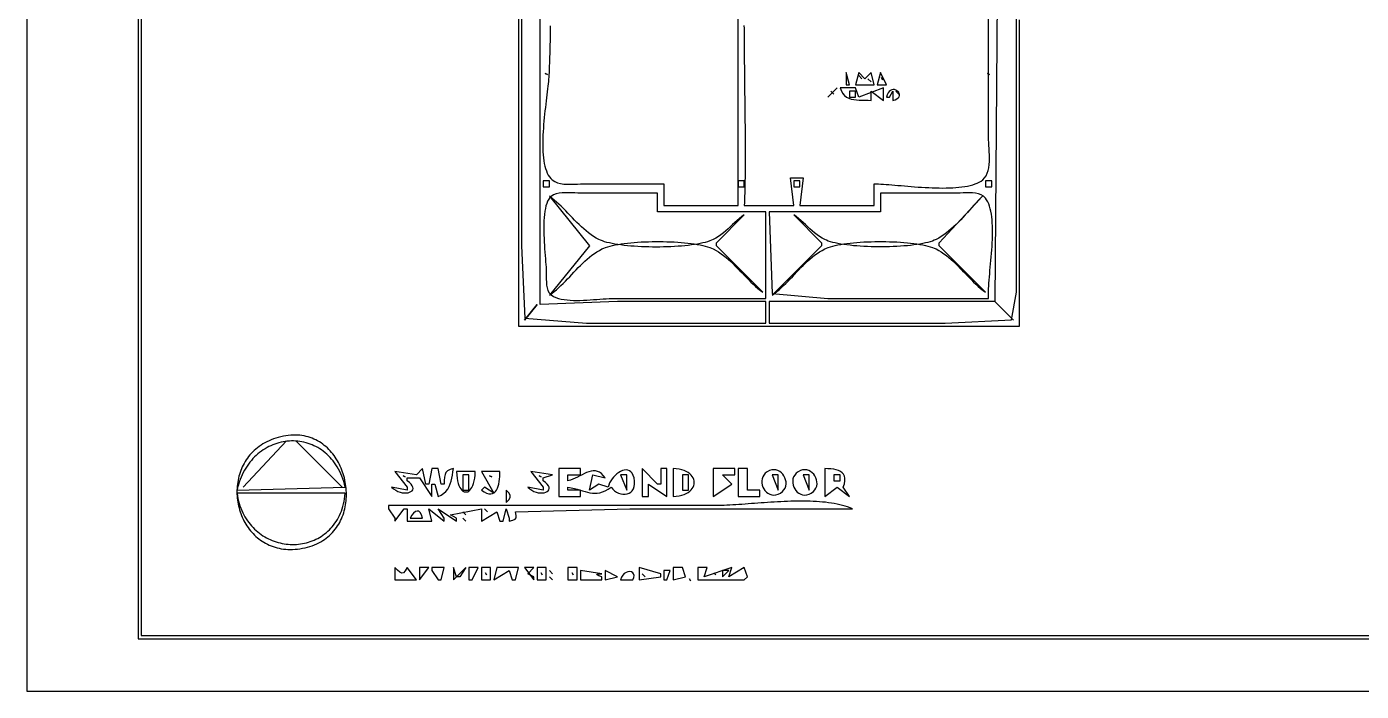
# Model space of a CAD drawing. Extents: x 0 to 1224, y 0 to 792.
# Drawn here: x 0 to 431.5, y 0 to 214.8 of the extents above; entities that cross this region are included whole.
import ezdxf

# ---------------------------------------------------------------- set-up
doc = ezdxf.new("R2010")
doc.units = 0
for name, color, linetype in [('C154', 154, 'CONTINUOUS'), ('C252', 252, 'CONTINUOUS'), ('C254', 254, 'CONTINUOUS'), ('C7', 7, 'CONTINUOUS')]:
    doc.layers.add(name, color=color, linetype=linetype)

msp = doc.modelspace()

# ---------------------------------------------------------------- linework, layer by layer
at = {"layer": 'C154'}
msp.add_lwpolyline([(155, 65), (155, 61), (155.8701, 61.864), (156.3052, 62.6319), (156.3052, 63.3679), (155.8701, 64.1359), (155, 65)], dxfattribs=at)
at = {"layer": 'C252'}
for points in [[(117, 60), (117, 59), (119, 56), (119, 55), (122, 59), (123, 59), (123, 55), (131, 55), (130, 59), (135, 55), (135, 56), (133, 59), (139, 55), (139, 56), (137, 57), (147, 59), (147, 55), (152, 58), (153, 55), (154, 55), (155, 59), (156, 56), (156, 55), (157.2135, 55.2789), (157.9386, 55.5874), (158.257, 56.0565), (158.2502, 56.817), (158, 58), (195, 59), (267, 59), (266.2249, 59.3076), (265.4257, 59.591), (264.6033, 59.8511), (263.7589, 60.0884), (262.8934, 60.304), (262.0079, 60.4984), (261.1033, 60.6726), (260.1808, 60.8272), (259.2414, 60.9632), (258.286, 61.0812), (257.3158, 61.1821), (256.3318, 61.2665), (255.3349, 61.3355), (254.3262, 61.3896), (253.3068, 61.4297), (252.2777, 61.4565), (251.2399, 61.471), (250.1944, 61.4737), (249.1423, 61.4656), (248.0846, 61.4474), (247.0224, 61.4199), (245.9566, 61.3838), (244.8883, 61.34), (243.8186, 61.2893), (242.7484, 61.2324), (241.6788, 61.1701), (240.6108, 61.1032), (239.5455, 61.0324), (238.4839, 60.9587), (237.427, 60.8827), (236.3759, 60.8052), (235.3315, 60.727), (234.2949, 60.6489), (233.2672, 60.5717), (232.2494, 60.4962), (231.2425, 60.4232), (230.2475, 60.3533), (229.2655, 60.2875), (228.2974, 60.2265), (227.3445, 60.1711), (226.4075, 60.1221), (225.4877, 60.0802), (224.586, 60.0463), (223.7034, 60.0211), (222.8411, 60.0054), (222, 60), (117, 60)], [(141, 58), (142, 57), (141, 58)], [(141, 56), (142, 55), (141, 56)], [(119, 40), (119, 36), (126, 36), (123, 40), (122.3953, 38.9), (121.825, 38.3332), (121.2447, 38.2296), (120.6101, 38.5195), (119.8766, 39.1329), (119, 40)], [(127, 40), (127, 37), (127, 36), (130, 40), (127, 40)], [(131, 40), (131, 39), (133, 36), (134, 36), (135, 40), (131, 40)], [(138, 40), (138, 36), (142, 40), (140, 37), (139, 37), (138, 40)], [(143, 40), (143, 36), (144, 36), (146, 40), (143, 40)], [(147, 40), (147, 36), (150, 36), (150, 40), (147, 40)], [(152, 40), (151, 36), (156, 39), (157, 36), (158, 36), (159, 40), (152, 40)], [(161, 40), (164, 36), (164, 37), (162, 38), (164, 40), (161, 40)], [(165, 40), (165, 36), (168, 36), (168, 40), (165, 40)], [(175, 40), (175, 36), (178, 36), (178, 40), (175, 40)], [(198, 40), (198, 36), (205, 37), (205, 38), (198, 40)], [(209, 40), (209, 37), (209, 36), (213, 37), (212, 40), (209, 40)], [(217, 40), (217, 39), (217, 36), (232, 36), (233, 37), (232, 40), (227, 37), (228, 40), (219, 37), (220, 40), (217, 40)]]:
    msp.add_lwpolyline(points, dxfattribs=at)
at = {"layer": 'C254'}
for points in [[(83, 82.456017), (82.1651, 82.2698), (81.3558, 82.0588), (80.5717, 81.8236), (79.8127, 81.5649), (79.0788, 81.2834), (78.3698, 80.9797), (77.6855, 80.6547), (77.0258, 80.3089), (76.3906, 79.9432), (75.7797, 79.558), (75.193, 79.1543), (74.6303, 78.7325), (74.0916, 78.2935), (73.5766, 77.838), (73.0853, 77.3665), (72.6174, 76.8799), (72.173, 76.3788), (71.7517, 75.8639), (71.3535, 75.3359), (70.9783, 74.7955), (70.6258, 74.2433), (70.296, 73.6802), (69.9888, 73.1067), (69.7039, 72.5235), (69.4413, 71.9314), (69.2008, 71.331), (68.9823, 70.7231), (68.7856, 70.1083), (68.6106, 69.4874), (68.4572, 68.8609), (68.3251, 68.2296), (68.2144, 67.5943), (68.1248, 66.9555), (68.0562, 66.314), (68.0085, 65.6705), (67.9815, 65.0257), (67.9751, 64.3802), (67.9891, 63.7348), (68.0235, 63.0901), (68.078, 62.4469), (68.1526, 61.8058), (68.247, 61.1675), (68.3612, 60.5328), (68.4951, 59.9022), (68.6484, 59.2766), (68.8211, 58.6565), (69.0129, 58.0427), (69.2239, 57.436), (69.4537, 56.8368), (69.7024, 56.2461), (69.9697, 55.6644), (70.2555, 55.0925), (70.5597, 54.531), (70.8821, 53.9806), (71.2226, 53.4421), (71.5811, 52.9161), (71.9574, 52.4033), (72.3514, 51.9044), (72.7629, 51.4201), (73.1919, 50.9511), (73.6381, 50.4981), (74.1014, 50.0618), (74.5817, 49.6428), (75.0789, 49.2419), (75.5928, 48.8597), (76.1232, 48.497), (76.6701, 48.1545), (77.2333, 47.8327), (77.8127, 47.5325), (78.408, 47.2545), (79.0193, 46.9994), (79.6463, 46.768), (80.2889, 46.5608), (80.947, 46.3786), (81.6204, 46.2221), (82.309, 46.0919), (83.0126, 45.9889), (83.7312, 45.9136), (84.4645, 45.8667), (85.2125, 45.849), (85.975, 45.8611), (86.7518, 45.9037), (87.5428, 45.9776), (88.348, 46.0834), (89.1671, 46.2218), (90, 46.3935), (90.8055, 46.5912), (91.5842, 46.8161), (92.3363, 47.0674), (93.0618, 47.3443), (93.761, 47.6459), (94.4341, 47.9715), (95.0812, 48.3202), (95.7025, 48.6914), (96.2982, 49.0841), (96.8684, 49.4977), (97.4134, 49.9312), (97.9332, 50.3839), (98.428, 50.855), (98.8981, 51.3437), (99.3436, 51.8493), (99.7647, 52.3708), (100.1616, 52.9075), (100.5343, 53.4587), (100.8831, 54.0235), (101.2082, 54.6011), (101.5098, 55.1907), (101.7879, 55.7916), (102.0429, 56.4029), (102.2747, 57.0238), (102.4838, 57.6536), (102.6701, 58.2914), (102.8338, 58.9365), (102.9753, 59.588), (103.0945, 60.2452), (103.1917, 60.9072), (103.2671, 61.5733), (103.3208, 62.2427), (103.3531, 62.9145), (103.364, 63.5881), (103.3537, 64.2624), (103.3225, 64.9369), (103.2705, 65.6107), (103.1978, 66.2829), (103.1047, 66.9528), (102.9913, 67.6197), (102.8577, 68.2826), (102.7043, 68.9408), (102.531, 69.5935), (102.3382, 70.24), (102.1259, 70.8793), (101.8944, 71.5108), (101.6438, 72.1335), (101.3743, 72.7468), (101.086, 73.3499), (100.7792, 73.9418), (100.454, 74.5219), (100.1106, 75.0894), (99.7491, 75.6433), (99.3697, 76.183), (98.9727, 76.7077), (98.5581, 77.2165), (98.1261, 77.7087), (97.677, 78.1834), (97.2108, 78.6399), (96.7279, 79.0773), (96.2282, 79.4949), (95.712, 79.8919), (95.1796, 80.2675), (94.6309, 80.6208), (94.0663, 80.9511), (93.4859, 81.2576), (92.8899, 81.5395), (92.2783, 81.796), (91.6515, 82.0263), (91.0096, 82.2296), (90.3527, 82.4051), (89.6811, 82.552), (88.9949, 82.6695), (88.2942, 82.7568), (87.5792, 82.8132), (86.8502, 82.8377), (86.1073, 82.8297), (85.3507, 82.7883), (84.5804, 82.7128), (83.7968, 82.6022), (83, 82.456)], [(119, 71), (123, 66), (123, 65), (118, 66), (118.6319, 65.4364), (119.3024, 64.9787), (119.9963, 64.622), (120.6988, 64.3612), (121.3946, 64.1914), (122.0688, 64.1076), (122.7064, 64.1048), (123.2923, 64.1781), (123.8114, 64.3225), (124.2488, 64.5329), (124.5894, 64.8045), (124.8181, 65.1323), (124.92, 65.5113), (124.88, 65.9365), (124.683, 66.4029), (124.314, 66.9056), (123.758, 67.4396), (123, 68), (123, 69), (127, 69), (131, 63), (131, 67), (132, 67), (133, 63), (134.0203, 63.4447), (134.8659, 63.9901), (135.5573, 64.6274), (136.1149, 65.3481), (136.5594, 66.1435), (136.9113, 67.0049), (137.1911, 67.9237), (137.4193, 68.8912), (137.6165, 69.8989), (137.8032, 70.938), (138, 72), (136.8755, 71.674), (136.0809, 71.2461), (135.5573, 70.6998), (135.2461, 70.0185), (135.0886, 69.1858), (135.0261, 68.1851), (135, 67), (134, 67), (133, 72), (131, 72), (130, 67), (129, 67), (128, 72), (126, 70), (119, 71)], [(139, 71), (139.0449, 69.9026), (139.1487, 68.9051), (139.3058, 68.0073), (139.5105, 67.2092), (139.7574, 66.511), (140.0407, 65.9124), (140.3548, 65.4136), (140.6942, 65.0146), (141.0533, 64.7154), (141.4263, 64.5158), (141.8078, 64.4161), (142.192, 64.4161), (142.5735, 64.5158), (142.9466, 64.7154), (143.3056, 65.0146), (143.645, 65.4136), (143.9592, 65.9124), (144.2425, 66.511), (144.4893, 67.2092), (144.6941, 68.0073), (144.8512, 68.9051), (144.955, 69.9026), (145, 71), (139, 71)], [(147, 71), (151, 64), (148, 66), (147, 65), (147.9025, 64.416), (148.7118, 64.0303), (149.4326, 63.8277), (150.0699, 63.7933), (150.6287, 63.9119), (151.1138, 64.1684), (151.5302, 64.5477), (151.8829, 65.0348), (152.1767, 65.6145), (152.4166, 66.2718), (152.6076, 66.9917), (152.7544, 67.7589), (152.8622, 68.5584), (152.9357, 69.3751), (152.98, 70.194), (153, 71), (147, 71)], [(163, 71), (167, 66), (167, 65), (162, 66), (162.6319, 65.4364), (163.3024, 64.9787), (163.9963, 64.622), (164.6988, 64.3612), (165.3946, 64.1914), (166.0688, 64.1076), (166.7064, 64.1048), (167.2923, 64.1781), (167.8114, 64.3225), (168.2488, 64.5329), (168.5894, 64.8045), (168.8181, 65.1323), (168.92, 65.5113), (168.88, 65.9365), (168.683, 66.4029), (168.314, 66.9056), (167.758, 67.4396), (167, 68), (167, 69), (170, 70), (163, 71)], [(172, 72), (172, 63), (179, 63), (179, 65), (175, 65), (175, 66), (176.0768, 65.8096), (177.0806, 65.5801), (178.0213, 65.3254), (178.9087, 65.0592), (179.7528, 64.7954), (180.5634, 64.5478), (181.3503, 64.3302), (182.1235, 64.1563), (182.8929, 64.0401), (183.6682, 63.9953), (184.4595, 64.0358), (185.2765, 64.1753), (186.1292, 64.4276), (187.0274, 64.8066), (187.981, 65.3262), (189, 66), (189.4855, 65.3728), (190.052, 64.8412), (190.6813, 64.4083), (191.3553, 64.0769), (192.0558, 63.8499), (192.7647, 63.7302), (193.464, 63.7208), (194.1354, 63.8244), (194.7609, 64.044), (195.3224, 64.3826), (195.8016, 64.8429), (196.1804, 65.428), (196.4409, 66.1407), (196.5647, 66.9839), (196.5339, 67.9606), (196.3639, 68.9702), (196.103, 69.7964), (195.7617, 70.4495), (195.3506, 70.9403), (194.8803, 71.2792), (194.3613, 71.4768), (193.8042, 71.5438), (193.2196, 71.4906), (192.6181, 71.3278), (192.0102, 71.0661), (191.4066, 70.7159), (190.8178, 70.2879), (190.2544, 69.7926), (189.727, 69.2406), (189.2461, 68.6425), (188.8224, 68.0088), (188.4664, 67.3501), (188.1888, 66.677), (188, 66), (185, 67), (182, 65), (183, 70), (187, 69), (186.4097, 69.784), (185.7984, 70.3802), (185.1673, 70.8049), (184.5178, 71.0748), (183.8512, 71.2063), (183.1688, 71.216), (182.472, 71.1203), (181.7621, 70.9357), (181.0403, 70.6788), (180.3081, 70.366), (179.5667, 70.0139), (178.8174, 69.639), (178.0617, 69.2578), (177.3007, 68.8868), (176.5359, 68.5425), (175.7685, 68.2413), (175, 68), (175, 70), (179, 70), (179, 72), (172, 72)], [(199, 72), (199, 63), (201, 63), (201, 67), (207, 63), (207, 72), (205, 72), (205, 67), (204, 67), (199, 72)], [(209, 72), (209, 63), (210.0126, 63.0695), (210.9443, 63.2054), (211.7949, 63.4021), (212.5646, 63.6542), (213.2532, 63.9561), (213.8608, 64.3023), (214.3874, 64.6871), (214.833, 65.1052), (215.1975, 65.5509), (215.4811, 66.0188), (215.6836, 66.5033), (215.8051, 66.9988), (215.8457, 67.4999), (215.8051, 68.0009), (215.6836, 68.4965), (215.4811, 68.9809), (215.1975, 69.4488), (214.833, 69.8946), (214.3874, 70.3126), (213.8608, 70.6975), (213.2532, 71.0437), (212.5646, 71.3456), (211.7949, 71.5977), (210.9443, 71.7945), (210.0126, 71.9304), (209, 72)], [(222, 72), (222, 63), (228, 67), (225, 70), (229, 70), (229, 72), (222, 72)], [(230, 72), (230, 63), (237, 63), (237, 65), (233, 65), (233, 72), (230, 72)], [(239.436722, 70.952934), (238.8057, 70.4596), (238.3201, 69.9028), (237.9716, 69.2967), (237.7521, 68.6557), (237.6535, 67.9942), (237.6678, 67.3265), (237.7868, 66.6668), (238.0023, 66.0296), (238.3064, 65.4292), (238.6908, 64.88), (239.1474, 64.3961), (239.6681, 63.9921), (240.2449, 63.6823), (240.8696, 63.4809), (241.5341, 63.4023), (242.2302, 63.4609), (242.9499, 63.671), (243.6851, 64.047), (244.3357, 64.5406), (244.8357, 65.0987), (245.1938, 65.7068), (245.4186, 66.3504), (245.5188, 67.0149), (245.5032, 67.6859), (245.3803, 68.3487), (245.1589, 68.989), (244.8477, 69.5921), (244.4554, 70.1435), (243.9905, 70.6288), (243.4619, 71.0333), (242.8781, 71.3427), (242.2479, 71.5423), (241.58, 71.6176), (240.8831, 71.5542), (240.1657, 71.3374), (239.4367, 70.9529)], [(249.436722, 70.952934), (248.8057, 70.4596), (248.3201, 69.9028), (247.9716, 69.2967), (247.7521, 68.6557), (247.6535, 67.9942), (247.6678, 67.3265), (247.7868, 66.6668), (248.0023, 66.0296), (248.3064, 65.4292), (248.6908, 64.88), (249.1474, 64.3961), (249.6681, 63.9921), (250.2449, 63.6823), (250.8696, 63.4809), (251.5341, 63.4023), (252.2302, 63.4609), (252.9499, 63.671), (253.6851, 64.047), (254.3357, 64.5406), (254.8357, 65.0987), (255.1938, 65.7068), (255.4186, 66.3504), (255.5188, 67.0149), (255.5032, 67.6859), (255.3803, 68.3487), (255.1589, 68.989), (254.8477, 69.5921), (254.4554, 70.1435), (253.9905, 70.6288), (253.4619, 71.0333), (252.8781, 71.3427), (252.2479, 71.5423), (251.58, 71.6176), (250.8831, 71.5542), (250.1657, 71.3374), (249.4367, 70.9529)], [(258, 72), (258, 63), (262, 66), (266, 63), (264, 66), (264.3606, 67.087), (264.5408, 68.0345), (264.5523, 68.8521), (264.4071, 69.5494), (264.117, 70.1361), (263.6938, 70.6217), (263.1494, 71.0159), (262.4956, 71.3283), (261.7442, 71.5686), (260.9071, 71.7462), (259.9961, 71.8709), (259.0231, 71.9523), (258, 72)]]:
    msp.add_lwpolyline(points, dxfattribs=at)
at = {"layer": 'C7'}
for points in [[(0, 792), (0, 0), (1224, 0), (1224, 792), (0, 792)], [(36, 774), (36, 17), (1207, 17), (1207, 774), (36, 774)], [(37, 773), (37, 18), (1206, 18)], [(159, 454), (159, 118), (321, 118), (321, 217)], [(160, 453), (160, 207), (160, 144), (161.027786, 120.603394), (181, 119), (239, 119), (239, 126), (191, 126), (166, 125), (166, 451), (212, 451), (212, 453), (160, 453)], [(318, 255), (314, 252), (313, 126), (240, 126), (240, 119), (297, 119), (318.396606, 120.027779), (320, 129), (320, 154), (320, 255), (318, 255)], [(169.2928, 215.0456), (169.2787, 214.0485), (169.2629, 213.0516), (169.2453, 212.0549), (169.2258, 211.0584), (169.2044, 210.0621), (169.1811, 209.0659), (169.1559, 208.07), (169.1287, 207.0742), (169.0994, 206.0786), (169.0681, 205.0833), (169.0347, 204.0881), (168.9991, 203.0932), (168.9614, 202.0985), (168.9214, 201.104), (168.8792, 200.1097), (168.8348, 199.1157), (168.7998, 198.519), (168.7479, 197.8607), (168.681, 197.1445), (168.6006, 196.3742), (168.5086, 195.5536), (168.4067, 194.6864), (168.2966, 193.7765), (168.1802, 192.8276), (168.0591, 191.8434), (167.9352, 190.8278), (167.8101, 189.7846), (167.6856, 188.7174), (167.5635, 187.6302), (167.4455, 186.5266), (167.3334, 185.4104), (167.2289, 184.2854), (167.1337, 183.1554), (167.0497, 182.0242), (166.9785, 180.8955), (166.922, 179.7732), (166.8818, 178.6609), (166.8598, 177.5625), (166.8576, 176.4817), (166.877, 175.4224), (166.9198, 174.3882), (166.9877, 173.383), (167.0825, 172.4106), (167.2059, 171.4747), (167.3597, 170.5791), (167.5456, 169.7275), (167.7654, 168.9238), (168.0208, 168.1717), (168.3136, 167.475), (168.6455, 166.8375), (169.0183, 166.263), (169.4337, 165.7552), (169.8935, 165.3179), (170.7058, 164.7736), (171.62, 164.3791), (172.6146, 164.1125), (173.6677, 163.952), (174.7576, 163.876), (175.8626, 163.8626), (176.9611, 163.8901), (178.0313, 163.9367), (179.0515, 163.9805), (180, 164), (206, 164), (206, 157), (230, 157), (230, 242)], [(231.9146, 215.2316), (231.9276, 214.2266), (231.943, 213.213), (231.9592, 212.1904), (231.9746, 211.1582), (231.9876, 210.116), (231.9966, 209.0634), (232, 208), (232.0007, 207.0015), (232.003, 206.0028), (232.0066, 205.0038), (232.0115, 204.0045), (232.0176, 203.0049), (232.0248, 202.005), (232.0331, 201.0049), (232.0422, 200.0046), (232.0522, 199.004), (232.063, 198.0033), (232.0743, 197.0024), (232.0863, 196.0013), (232.0986, 195.0001), (232.1114, 193.9987), (232.1244, 192.9972), (232.1376, 191.9957), (232.1509, 190.994), (232.1643, 189.9923), (232.1775, 188.9905), (232.1905, 187.9886), (232.2033, 186.9868), (232.2156, 185.9849), (232.2276, 184.9831), (232.2389, 183.9813), (232.2497, 182.9795), (232.2597, 181.9778), (232.2688, 180.9762), (232.2771, 179.9746), (232.2843, 178.9732), (232.2904, 177.9718), (232.2953, 176.9706), (232.2989, 175.9696), (232.3012, 174.9687), (232.302, 173.968), (232.3012, 172.9676), (232.2987, 171.9673), (232.2945, 170.9672), (232.2884, 169.9675), (232.2804, 168.9679), (232.2704, 167.9687), (232.2583, 166.9697), (232.2439, 165.9711), (232.2273, 164.9728), (232.2082, 163.9748), (232.1867, 162.9772), (232.1625, 161.98), (232.1357, 160.9831), (232.1062, 159.9867), (232.0737, 158.9907), (232.0384, 157.9951), (232, 157), (248, 157), (247, 166), (251, 166), (250, 157), (274, 157), (274, 164), (274.6632, 163.992), (275.3815, 163.9691), (276.1517, 163.9327), (276.9703, 163.8844), (277.8339, 163.8255), (278.7393, 163.7577), (279.6829, 163.6824), (280.6616, 163.6011), (281.6717, 163.5153), (282.7102, 163.4264), (283.7734, 163.3359), (284.8582, 163.2455), (285.961, 163.1564), (287.0786, 163.0703), (288.2076, 162.9885), (289.3446, 162.9127), (290.4862, 162.8442), (291.6291, 162.7846), (292.7699, 162.7354), (293.9053, 162.698), (295.0318, 162.674), (296.1461, 162.6648), (297.2448, 162.6719), (298.3246, 162.6968), (299.3821, 162.741), (300.4139, 162.8059), (301.4167, 162.8932), (302.3871, 163.0042), (303.3217, 163.1404), (304.2171, 163.3034), (305.0701, 163.4946), (305.8771, 163.7155), (306.635, 163.9676), (307.3401, 164.2524), (307.9894, 164.5714), (308.5792, 164.9261), (309.1064, 165.3179), (309.6987, 165.9177), (310.1783, 166.6241), (310.5558, 167.4227), (310.8418, 168.2992), (311.0469, 169.2394), (311.182, 170.229), (311.2575, 171.2536), (311.2842, 172.2991), (311.2728, 173.3511), (311.2338, 174.3953), (311.1781, 175.4174), (311.1161, 176.4033), (311.0587, 177.3385), (311.0164, 178.2088), (311, 179), (311, 218)], [(167.666672, 199.666672), (168.333328, 199.333328), (167.666672, 199.666672)], [(265, 200), (265, 196), (266, 196), (265, 200)], [(269, 200), (268, 196), (274, 196), (273, 200), (271, 198), (269, 200)], [(269, 199), (270, 198), (269, 199)], [(276, 200), (275, 196), (278, 196), (276, 200)], [(310.666656, 199.666672), (311.333344, 199.333328), (310.666656, 199.666672)], [(259, 192), (262, 195), (259, 192)], [(263, 195), (263.4028, 194.0173), (263.8917, 193.2124), (264.4598, 192.5673), (265.1003, 192.0644), (265.8064, 191.6858), (266.5713, 191.4138), (267.3882, 191.2305), (268.2502, 191.1183), (269.1506, 191.0593), (270.0826, 191.0357), (271.0394, 191.0298), (272.0141, 191.0238), (273, 191), (273, 194), (277, 191), (277, 192), (277, 194), (277, 195), (269, 192), (268, 195), (263, 195)], [(272, 198), (273, 197), (272, 198)], [(276.333344, 198.333328), (276.666656, 197.666672), (276.333344, 198.333328)], [(278, 192), (279, 192), (280, 194), (280, 191), (280.7724, 191.2197), (281.3636, 191.4962), (281.7881, 191.8161), (282.061, 192.1661), (282.1969, 192.533), (282.2106, 192.9035), (282.1169, 193.2643), (281.9306, 193.6021), (281.6666, 193.9036), (281.3395, 194.1555), (280.9642, 194.3446), (280.5554, 194.4575), (280.128, 194.481), (279.6967, 194.4018), (279.2763, 194.2066), (278.8817, 193.882), (278.5276, 193.415), (278.2287, 192.792), (278, 192)], [(260, 194), (261, 193), (260, 194)], [(264, 193), (265, 192), (264, 193)], [(266, 194), (266, 192), (268, 192), (268, 194), (266, 194)], [(281, 194), (282, 193), (281, 194)], [(167, 165), (167, 163), (169, 163), (169, 165), (167, 165)], [(230, 165), (230, 163), (232, 163), (232, 165), (230, 165)], [(248, 165), (248, 163), (250, 163), (250, 165), (248, 165)], [(310, 165), (310, 163), (312, 163), (312, 165), (310, 165)], [(239, 127), (239, 155), (204, 155), (204, 161), (179, 161), (178.1437, 161.0197), (177.2066, 161.0657), (176.2119, 161.118), (175.1832, 161.1563), (174.1437, 161.1608), (173.1168, 161.1113), (172.1259, 160.9877), (171.1945, 160.77), (170.3458, 160.4382), (169.6033, 159.9722), (169.1607, 159.5468), (168.7715, 159.0203), (168.4328, 158.4002), (168.1416, 157.6941), (167.8952, 156.9094), (167.6906, 156.0537), (167.525, 155.1346), (167.3956, 154.1595), (167.2995, 153.1359), (167.2338, 152.0714), (167.1957, 150.9734), (167.1822, 149.8496), (167.1907, 148.7075), (167.2181, 147.5544), (167.2616, 146.3981), (167.3184, 145.2459), (167.3856, 144.1055), (167.4603, 142.9843), (167.5398, 141.8898), (167.621, 140.8297), (167.7012, 139.8113), (167.7776, 138.8422), (167.8471, 137.93), (167.9071, 137.0822), (167.9546, 136.3062), (167.9867, 135.6096), (168.0007, 135), (167.9961, 134.1272), (167.9899, 133.2044), (168.0109, 132.2584), (168.0878, 131.3162), (168.2494, 130.4046), (168.5244, 129.5506), (168.9417, 128.7811), (169.5299, 128.123), (170.3179, 127.6033), (171.0858, 127.2723), (171.9146, 127.0001), (172.7979, 126.7823), (173.7294, 126.6141), (174.7026, 126.4913), (175.7114, 126.4091), (176.7492, 126.3631), (177.8098, 126.3487), (178.8868, 126.3615), (179.9738, 126.397), (181.0646, 126.4505), (182.1527, 126.5175), (183.2318, 126.5937), (184.2955, 126.6743), (185.3376, 126.755), (186.3516, 126.8311), (187.3311, 126.8982), (188.27, 126.9517), (189.1617, 126.9871), (190, 127), (239, 127)], [(169, 160), (181.944443, 144), (169, 128), (169.777, 128.5711), (170.5374, 129.1748), (171.283, 129.8075), (172.0157, 130.4656), (172.7374, 131.1453), (173.45, 131.8432), (174.1555, 132.5555), (174.8555, 133.2788), (175.5522, 134.0093), (176.2472, 134.7434), (176.9426, 135.4775), (177.6402, 136.2081), (178.342, 136.9314), (179.0497, 137.6439), (179.7652, 138.342), (180.4906, 139.022), (181.2276, 139.6803), (181.9781, 140.3133), (182.7441, 140.9174), (183.5274, 141.4889), (184.3299, 142.0243), (185.1534, 142.5199), (186, 142.9722), (186.5535, 143.2238), (187.1769, 143.4614), (187.8663, 143.6851), (188.6176, 143.8948), (189.4268, 144.0905), (190.2899, 144.2723), (191.2029, 144.44), (192.1619, 144.5938), (193.1629, 144.7336), (194.2017, 144.8594), (195.2746, 144.9712), (196.3774, 145.0691), (197.5061, 145.153), (198.6569, 145.2229), (199.8256, 145.2788), (201.0082, 145.3207), (202.2009, 145.3487), (203.3996, 145.3627), (204.6002, 145.3627), (205.7989, 145.3487), (206.9916, 145.3207), (208.1743, 145.2788), (209.343, 145.2229), (210.4937, 145.153), (211.6225, 145.0691), (212.7253, 144.9712), (213.7981, 144.8594), (214.837, 144.7336), (215.8379, 144.5938), (216.7969, 144.44), (217.71, 144.2723), (218.5731, 144.0905), (219.3823, 143.8948), (220.1336, 143.6851), (220.8229, 143.4614), (221.4464, 143.2238), (222, 142.9722), (222.8696, 142.5055), (223.7141, 141.9913), (224.5357, 141.4341), (225.3366, 140.8382), (226.1191, 140.2079), (226.8856, 139.5476), (227.6382, 138.8616), (228.3793, 138.1543), (229.1111, 137.4301), (229.836, 136.6932), (230.5561, 135.9481), (231.2738, 135.1991), (231.9914, 134.4505), (232.7111, 133.7067), (233.4352, 132.972), (234.166, 132.2509), (234.9057, 131.5476), (235.6567, 130.8665), (236.4212, 130.2119), (237.2016, 129.5883), (238, 129), (223, 144), (223, 145), (232, 154), (231.2207, 153.4229), (230.458, 152.8087), (229.7077, 152.1658), (228.9659, 151.5026), (228.2284, 150.8278), (227.4912, 150.1497), (226.7503, 149.4769), (226.0016, 148.818), (225.2411, 148.1813), (224.4647, 147.5754), (223.6684, 147.0089), (222.8482, 146.4901), (222, 146.0277), (221.4507, 145.7778), (220.8326, 145.5415), (220.1495, 145.3186), (219.4052, 145.1092), (218.6035, 144.9134), (217.7484, 144.731), (216.8435, 144.5622), (215.8927, 144.4068), (214.8999, 144.265), (213.8688, 144.1366), (212.8034, 144.0218), (211.7073, 143.9204), (210.5845, 143.8326), (209.4387, 143.7583), (208.2739, 143.6974), (207.0937, 143.6501), (205.902, 143.6163), (204.7028, 143.596), (203.4997, 143.5892), (202.2965, 143.5959), (201.0973, 143.6161), (199.9056, 143.6499), (198.7255, 143.6971), (197.5606, 143.7579), (196.4149, 143.8322), (195.2921, 143.9199), (194.196, 144.0212), (193.1306, 144.1361), (192.0996, 144.2644), (191.1068, 144.4062), (190.1561, 144.5616), (189.2512, 144.7305), (188.3961, 144.9129), (187.5945, 145.1088), (186.8503, 145.3182), (186.1672, 145.5412), (185.5492, 145.7777), (185, 146.0277), (184.1302, 146.4943), (183.2857, 147.0085), (182.4642, 147.5657), (181.6633, 148.1616), (180.8807, 148.7919), (180.1143, 149.4522), (179.3616, 150.1382), (178.6205, 150.8455), (177.8887, 151.5697), (177.1639, 152.3066), (176.4437, 153.0517), (175.726, 153.8008), (175.0084, 154.5494), (174.2887, 155.2932), (173.5646, 156.0278), (172.8339, 156.749), (172.0941, 157.4523), (171.3431, 158.1334), (170.5786, 158.7879), (169.7983, 159.4116), (169, 160)], [(276, 161), (276, 155), (240, 155), (241.027786, 128.603394), (259, 127), (311, 127), (310.9686, 127.7013), (310.9597, 128.4566), (310.9714, 129.2622), (311.0013, 130.1144), (311.0475, 131.0096), (311.1078, 131.9443), (311.18, 132.9147), (311.2622, 133.9172), (311.3522, 134.9483), (311.4479, 136.0043), (311.5472, 137.0816), (311.6479, 138.1765), (311.748, 139.2854), (311.8454, 140.4048), (311.9379, 141.531), (312.0235, 142.6603), (312.1, 143.7891), (312.1653, 144.9139), (312.2174, 146.0309), (312.254, 147.1366), (312.2732, 148.2273), (312.2728, 149.2995), (312.2507, 150.3494), (312.2047, 151.3735), (312.1329, 152.3682), (312.033, 153.3298), (311.903, 154.2546), (311.7407, 155.1392), (311.5441, 155.9798), (311.3111, 156.7728), (311.0395, 157.5146), (310.7272, 158.2016), (310.3721, 158.8301), (309.9722, 159.3966), (309.3387, 160.0132), (308.5746, 160.4667), (307.7069, 160.7803), (306.7625, 160.9771), (305.7685, 161.0801), (304.7519, 161.1127), (303.7397, 161.0978), (302.759, 161.0586), (301.8367, 161.0183), (301, 161), (276, 161)], [(309, 160), (308.323, 159.31), (307.6417, 158.5929), (306.9555, 157.853), (306.2637, 157.0948), (305.566, 156.3225), (304.8616, 155.5406), (304.1502, 154.7534), (303.431, 153.9653), (302.7036, 153.1806), (301.9673, 152.4038), (301.2218, 151.6392), (300.4663, 150.8912), (299.7004, 150.164), (298.9235, 149.4622), (298.135, 148.7901), (297.3344, 148.152), (296.5212, 147.5524), (295.6947, 146.9955), (294.8545, 146.4858), (294, 146.0277), (293.4463, 145.7759), (292.8227, 145.5382), (292.1332, 145.3145), (291.3819, 145.1048), (290.5727, 144.909), (289.7095, 144.7273), (288.7965, 144.5595), (287.8375, 144.4057), (286.8366, 144.2659), (285.7977, 144.1401), (284.7249, 144.0283), (283.6222, 143.9305), (282.4935, 143.8466), (281.3429, 143.7768), (280.1742, 143.7209), (278.9916, 143.679), (277.7991, 143.6511), (276.6005, 143.6371), (275.3999, 143.6372), (274.2014, 143.6512), (273.0088, 143.6792), (271.8262, 143.7212), (270.6575, 143.7771), (269.5069, 143.8471), (268.3782, 143.931), (267.2754, 144.0289), (266.2026, 144.1407), (265.1637, 144.2665), (264.1628, 144.4063), (263.2038, 144.5601), (262.2907, 144.7278), (261.4275, 144.9096), (260.6182, 145.1052), (259.8668, 145.3149), (259.1773, 145.5385), (258.5537, 145.7761), (258, 146.0277), (257.1517, 146.4901), (256.3315, 147.0089), (255.5352, 147.5754), (254.7588, 148.1813), (253.9983, 148.818), (253.2496, 149.4769), (252.5087, 150.1497), (251.7715, 150.8278), (251.034, 151.5026), (250.2921, 152.1658), (249.5419, 152.8087), (248.7791, 153.4229), (248, 154), (257, 145), (257, 144), (241, 128), (241.777, 128.5711), (242.5374, 129.1748), (243.283, 129.8075), (244.0157, 130.4656), (244.7374, 131.1453), (245.45, 131.8432), (246.1555, 132.5555), (246.8555, 133.2788), (247.5522, 134.0093), (248.2472, 134.7434), (248.9426, 135.4775), (249.6402, 136.2081), (250.342, 136.9314), (251.0497, 137.6439), (251.7652, 138.342), (252.4906, 139.022), (253.2276, 139.6803), (253.9781, 140.3133), (254.7441, 140.9174), (255.5274, 141.4889), (256.3299, 142.0243), (257.1534, 142.5199), (258, 142.9722), (258.5535, 143.2238), (259.1769, 143.4614), (259.8663, 143.6851), (260.6176, 143.8948), (261.4268, 144.0905), (262.2899, 144.2723), (263.2029, 144.44), (264.1619, 144.5938), (265.1629, 144.7336), (266.2017, 144.8594), (267.2746, 144.9712), (268.3774, 145.0691), (269.5061, 145.153), (270.6569, 145.2229), (271.8256, 145.2788), (273.0082, 145.3207), (274.2009, 145.3487), (275.3996, 145.3627), (276.6002, 145.3627), (277.7989, 145.3487), (278.9916, 145.3207), (280.1743, 145.2788), (281.343, 145.2229), (282.4937, 145.153), (283.6225, 145.0691), (284.7253, 144.9712), (285.7981, 144.8594), (286.837, 144.7336), (287.8379, 144.5938), (288.7969, 144.44), (289.71, 144.2723), (290.5731, 144.0905), (291.3823, 143.8948), (292.1336, 143.6851), (292.8229, 143.4614), (293.4464, 143.2238), (294, 142.9722), (294.8696, 142.5055), (295.7141, 141.9913), (296.5357, 141.4341), (297.3366, 140.8382), (298.1191, 140.2079), (298.8856, 139.5476), (299.6382, 138.8616), (300.3793, 138.1543), (301.1111, 137.4301), (301.836, 136.6932), (302.5561, 135.9481), (303.2738, 135.1991), (303.9914, 134.4505), (304.7111, 133.7067), (305.4352, 132.972), (306.166, 132.2509), (306.9057, 131.5476), (307.6567, 130.8665), (308.4212, 130.2119), (309.2016, 129.5883), (310, 129), (295, 144), (295, 145), (309, 160)], [(313, 126), (319, 120), (313, 126)], [(165, 125), (161, 120), (165, 125)], [(68, 65), (103, 66), (102.763, 66.9165), (102.4992, 67.8032), (102.2095, 68.6601), (101.8947, 69.4874), (101.5556, 70.285), (101.193, 71.0531), (100.8079, 71.7918), (100.401, 72.5011), (99.9731, 73.1811), (99.5252, 73.8318), (99.058, 74.4534), (98.5724, 75.0459), (98.0692, 75.6094), (97.5493, 76.144), (97.0135, 76.6497), (96.4626, 77.1266), (95.8975, 77.5748), (95.319, 77.9943), (94.7279, 78.3853), (94.1251, 78.7477), (93.5114, 79.0818), (92.8877, 79.3875), (92.2548, 79.6649), (91.6135, 79.9141), (90.9647, 80.1352), (90.3092, 80.3283), (89.6478, 80.4933), (88.9814, 80.6305), (88.3108, 80.7398), (87.6369, 80.8214), (86.9605, 80.8753), (86.2824, 80.9015), (85.6034, 80.9003), (84.9245, 80.8716), (84.2464, 80.8154), (83.5699, 80.732), (82.896, 80.6213), (82.2255, 80.4835), (81.5591, 80.3186), (80.8977, 80.1266), (80.2423, 79.9077), (79.5935, 79.6619), (78.9522, 79.3894), (78.3193, 79.0901), (77.6957, 78.7641), (77.0821, 78.4116), (76.4793, 78.0326), (75.8883, 77.6271), (75.3099, 77.1953), (74.7448, 76.7372), (74.194, 76.2529), (73.6583, 75.7425), (73.1384, 75.206), (72.6353, 74.6435), (72.1498, 74.0551), (71.6827, 73.4409), (71.2349, 72.8009), (70.8072, 72.1352), (70.4004, 71.4438), (70.0153, 70.727), (69.6529, 69.9847), (69.3139, 69.2169), (68.9992, 68.4239), (68.7096, 67.6056), (68.446, 66.7621), (68.2092, 65.8936), (68, 65)], [(84, 81), (70, 66), (84, 81)], [(87, 81), (102, 66), (87, 81)], [(121.666664, 69.666664), (122.333336, 69.333336), (121.666664, 69.666664)], [(141, 70), (141, 65), (143, 65), (143, 70), (141, 70)], [(149.666672, 69.666664), (150.333328, 69.333336), (149.666672, 69.666664)], [(165.666672, 69.666664), (166.333328, 69.333336), (165.666672, 69.666664)], [(192, 70), (194, 65), (194, 70), (192, 70)], [(212, 70), (212, 65), (214, 65), (214, 70), (212, 70)], [(241, 70), (243, 65), (243, 70), (241, 70)], [(251, 70), (253, 65), (253, 70), (251, 70)], [(261, 70), (261, 68), (263, 68), (263, 70), (261, 70)], [(68, 64), (68.1352, 63.1346), (68.2993, 62.2921), (68.4915, 61.4725), (68.7109, 60.6757), (68.9566, 59.9019), (69.228, 59.151), (69.5241, 58.4232), (69.8442, 57.7184), (70.1874, 57.0367), (70.5529, 56.3781), (70.94, 55.7426), (71.3477, 55.1304), (71.7752, 54.5413), (72.2219, 53.9756), (72.6867, 53.4331), (73.169, 52.914), (73.6679, 52.4182), (74.1826, 51.9459), (74.7122, 51.497), (75.256, 51.0716), (75.8132, 50.6698), (76.3828, 50.2914), (76.9641, 49.9367), (77.5564, 49.6056), (78.1587, 49.2982), (78.7702, 49.0145), (79.3902, 48.7546), (80.0178, 48.5184), (80.6522, 48.306), (81.2926, 48.1175), (81.9382, 47.9529), (82.5881, 47.8122), (83.2416, 47.6955), (83.8978, 47.6028), (84.5558, 47.5341), (85.215, 47.4895), (85.8744, 47.469), (86.5333, 47.4727), (87.1908, 47.5005), (87.8462, 47.5526), (88.4985, 47.6289), (89.147, 47.7296), (89.7909, 47.8545), (90.4294, 48.0039), (91.0616, 48.1776), (91.6867, 48.3758), (92.3039, 48.5985), (92.9124, 48.8457), (93.5114, 49.1175), (94.1, 49.4138), (94.6775, 49.7348), (95.243, 50.0804), (95.7956, 50.4508), (96.3347, 50.8459), (96.8594, 51.2657), (97.3688, 51.7104), (97.8621, 52.1799), (98.3386, 52.6744), (98.7973, 53.1937), (99.2376, 53.738), (99.6585, 54.3073), (100.0593, 54.9016), (100.4391, 55.5211), (100.7971, 56.1656), (101.1325, 56.8353), (101.4446, 57.5301), (101.7324, 58.2502), (101.9951, 58.9955), (102.232, 59.7661), (102.4422, 60.5621), (102.6249, 61.3834), (102.7793, 62.2301), (102.9046, 63.1023), (103, 64), (68, 64)], [(124, 56), (128, 56), (127.6733, 57.0677), (127.2544, 57.7864), (126.7647, 58.178), (126.2254, 58.2645), (125.6579, 58.068), (125.0836, 57.6104), (124.5238, 56.9137), (124, 56)], [(148, 59), (149, 58), (148, 59)], [(169, 39), (170, 38), (169, 39)], [(179, 39), (179, 36), (186, 36), (186, 37), (185.0021, 37.3548), (184.4176, 37.6342), (184.3321, 37.8361), (184.831, 37.9587), (186, 38), (179, 39)], [(187, 39), (187, 36), (191, 37), (187, 39)], [(206, 39), (206, 36), (207, 36), (208, 39), (206, 39)], [(225, 39), (225, 37), (227, 39), (225, 39)], [(148.333328, 38.333332), (148.666672, 37.666668), (148.333328, 38.333332)], [(166.333328, 38.333332), (166.666672, 37.666668), (166.333328, 38.333332)], [(169, 37), (170, 36), (169, 37)], [(176.333328, 38.333332), (176.666672, 37.666668), (176.333328, 38.333332)], [(192, 36), (196, 36), (196.307, 36.781), (196.372, 37.4345), (196.2326, 37.9559), (195.9266, 38.3412), (195.4916, 38.5858), (194.9652, 38.6856), (194.3853, 38.6361), (193.7894, 38.4332), (193.2152, 38.0724), (192.7005, 37.5495), (192.2828, 36.8601), (192, 36)], [(199, 38), (200, 37), (199, 38)], [(214.333328, 36.333332), (214.666672, 35.666668), (214.333328, 36.333332)], [(222.333328, 38.333332), (222.666672, 37.666668), (222.333328, 38.333332)]]:
    msp.add_lwpolyline(points, dxfattribs=at)

doc.saveas('drawing.dxf')
